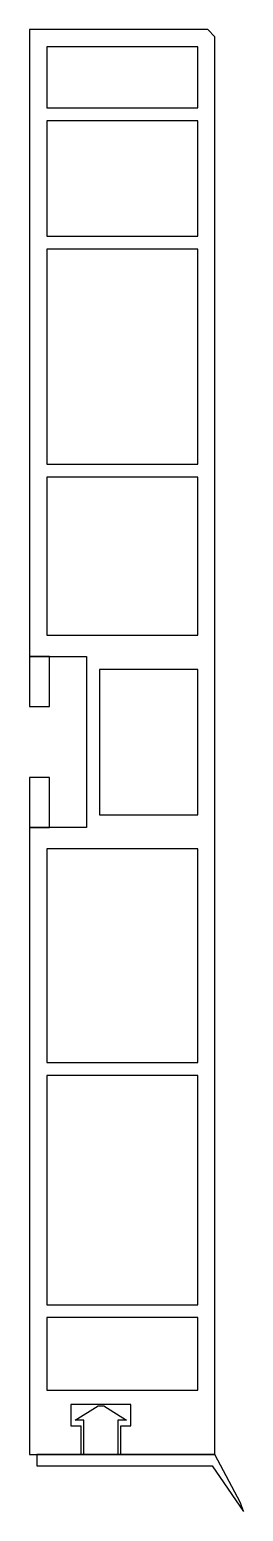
# Model space of a CAD drawing. Header units: metres. Extents: x 0 to 15, y 0 to 104.
import ezdxf

# ---------------------------------------------------------------- set-up
doc = ezdxf.new("R2010")
doc.units = ezdxf.units.M

msp = doc.modelspace()

# ---------------------------------------------------------------- linework, layer by layer
at = {"layer": 'CHAMBERS', "color": 2}
for points in [[(1.2, 98.5), (11.8, 98.5), (11.8, 102.8), (1.2, 102.8)], [(1.2, 89.5), (11.8, 89.5), (11.8, 97.6), (1.2, 97.6)], [(1.2, 73.5), (11.8, 73.5), (11.8, 88.6), (1.2, 88.6)], [(1.2, 61.5), (11.8, 61.5), (11.8, 72.6), (1.2, 72.6)], [(4.9, 48.9), (11.8, 48.9), (11.8, 59.1), (4.9, 59.1)], [(1.2, 31.5), (11.8, 31.5), (11.8, 46.5), (1.2, 46.5)], [(1.2, 14.5), (11.8, 14.5), (11.8, 30.6), (1.2, 30.6)], [(1.2, 8.5), (11.8, 8.5), (11.8, 13.6), (1.2, 13.6)]]:
    msp.add_lwpolyline(points, close=True, dxfattribs=at)
at = {"layer": 'PROFILE_DETAILS', "color": 1}
for points in [[(0, 56.5), (1.4, 56.5), (1.4, 60), (0, 60)], [(0, 48), (1.4, 48), (1.4, 51.5), (0, 51.5)]]:
    msp.add_lwpolyline(points, close=True, dxfattribs=at)
at = {"layer": 'PROFILE_OUTER', "color": 1}
msp.add_lwpolyline([(0, 4), (13, 4), (13, 103.5), (12.5, 104), (0, 104), (0, 60), (4, 60), (4, 48), (0, 48), (0, 4)], close=True, dxfattribs=at)
at = {"layer": 'SEAL', "color": 4}
msp.add_lwpolyline([(3.8, 4), (3.8, 6.4), (3.2, 6.4), (4.8, 7.4), (5.2, 7.4), (6.8, 6.4), (6.2, 6.4), (6.2, 4), (0.5, 4), (0.5, 3.2), (12.8, 3.2), (15, 0), (14.8, 0.6), (13, 4)], close=True, dxfattribs=at)
at = {"layer": 'SEAL_GROOVE', "color": 3}
msp.add_lwpolyline([(3.6, 4), (6.4, 4), (6.4, 6), (7.1, 6), (7.1, 7.5), (2.9, 7.5), (2.9, 6), (3.6, 6)], close=True, dxfattribs=at)

doc.saveas('drawing.dxf')
